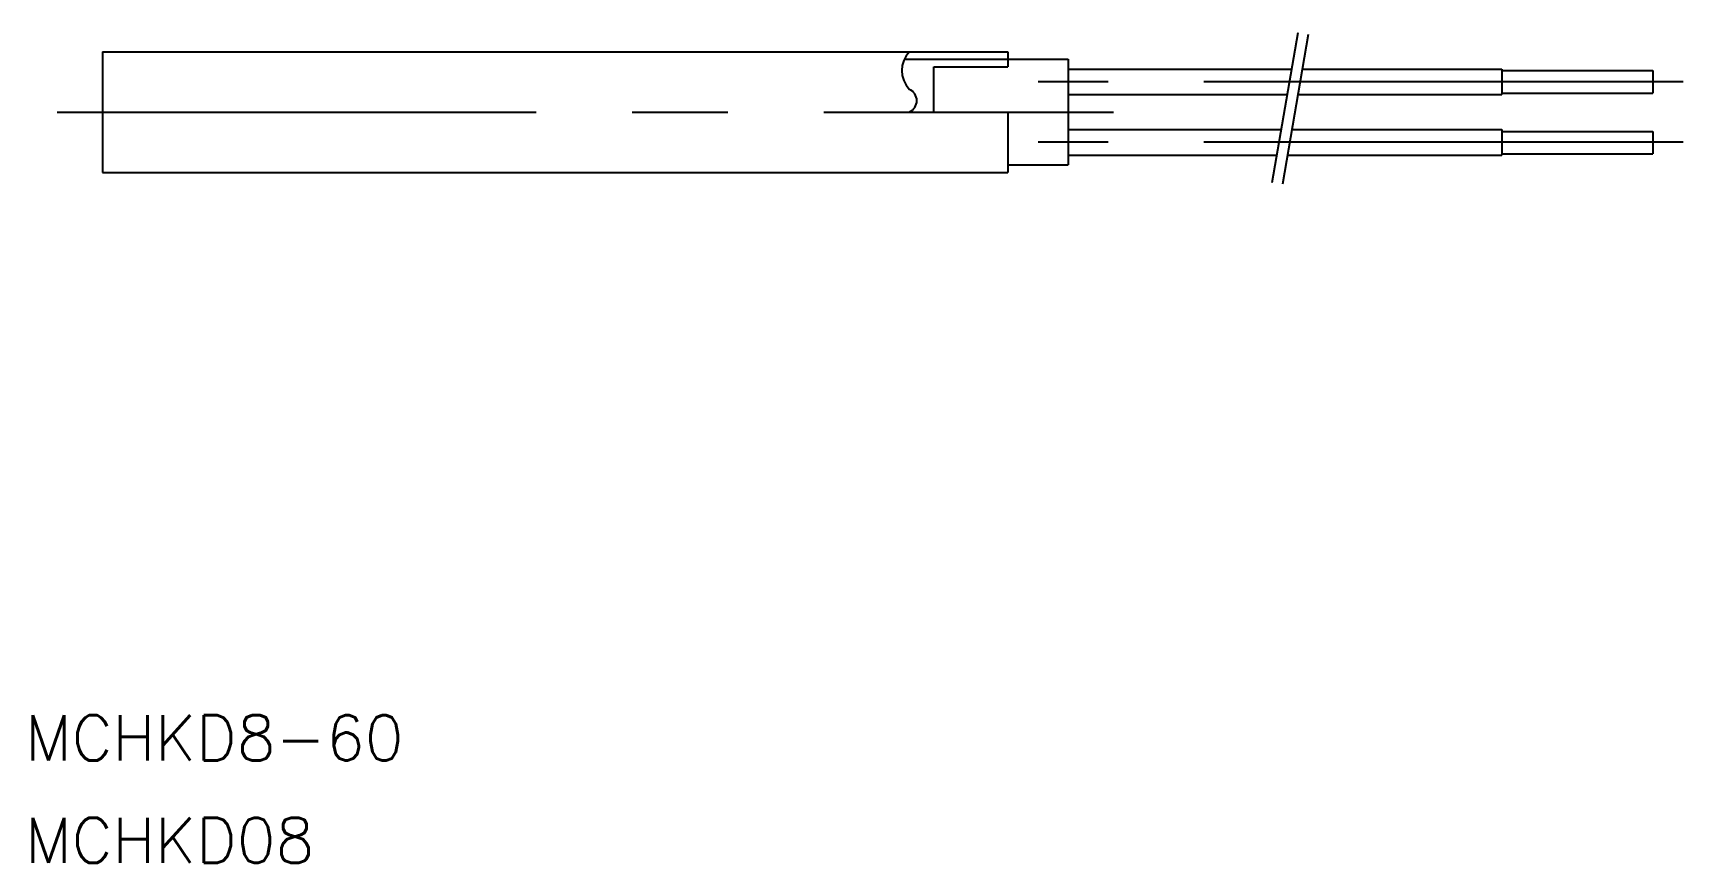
# Model space of a CAD drawing. Extents: x -5 to 105, y -50 to 5.
import ezdxf

# ---------------------------------------------------------------- set-up
doc = ezdxf.new("R2010")
doc.units = 0
doc.linetypes.add('CENTER', pattern=[50.8, 31.75, -6.35, 6.35, -6.35])
doc.layers.get('0').update_dxf_attribs({"linetype": 'CONTINUOUS'})
doc.layers.add('CENTER', color=1, linetype='CENTER')
doc.styles.get("Standard").update_dxf_attribs({"font": 'txt.shx', "height": 3, "bigfont": 'bigfont.shx'})

# ---------------------------------------------------------------- blocks, each defined once
blk = doc.blocks.new('*U14')
at = {"color": 7, "linetype": 'CONTINUOUS'}
blk.add_text('MCHKD08', height=3, dxfattribs=at).set_placement((-5.11, -49.77))
blk = doc.blocks.new('*U15')
at = {"color": 7, "linetype": 'CONTINUOUS'}
blk.add_text('MCHKD8-60', height=3, dxfattribs=at).set_placement((-5.11, -42.98))

msp = doc.modelspace()

# ---------------------------------------------------------------- linework, layer by layer
at = {"color": 3, "linetype": 'CONTINUOUS'}
for p, q in [((79.2, 5.24), (77.49, -4.69)), ((79.89, 5.14), (78.18, -4.79))]:
    msp.add_line(p, q, dxfattribs=at)
at = {"color": 7, "linetype": 'CONTINUOUS'}
for p, q in [((0, 4), (60, 4)), ((0, 4), (0, -4)), ((53.13, 3.5), (64, 3.5)), ((60, 4), (60, 3)), ((64, 3.5), (64, -3.5)), ((55.09, 0), (55.09, 3)), ((55.09, 3), (60, 3)), ((64, 2.84), (78.79, 2.84)), ((79.5, 2.84), (92.73, 2.84)), ((92.73, 2.84), (92.73, 1.16)), ((92.73, 2.75), (102.73, 2.75)), ((102.73, 2.75), (102.73, 1.25)), ((64, 1.16), (78.5, 1.16)), ((79.21, 1.16), (92.73, 1.16)), ((92.73, 1.25), (102.73, 1.25)), ((60, 0), (60, -4)), ((64, -1.15), (78.1, -1.15)), ((78.81, -1.15), (92.73, -1.15)), ((92.73, -1.15), (92.73, -2.85)), ((92.73, -1.28), (102.73, -1.28)), ((102.73, -1.28), (102.73, -2.77)), ((64, -2.85), (77.81, -2.85)), ((78.52, -2.85), (92.73, -2.85)), ((92.73, -2.77), (102.73, -2.77)), ((0, -4), (60, -4)), ((60, -3.5), (64, -3.5))]:
    msp.add_line(p, q, dxfattribs=at)
at = {"color": 3, "linetype": 'CONTINUOUS'}
for centre, radius, start, end in [((54.78, 2.75), 1.81, 136.3972, 223.6028), ((53.15, 0.75), 0.812, 292.6199, 67.3801)]:
    msp.add_arc(centre, radius, start, end, dxfattribs=at)
at = {"layer": 'CENTER', "color": 1, "linetype": 'CENTER'}
for p, q in [((104.73, 2), (62, 2)), ((-3, 0), (67, 0)), ((104.73, -2), (62, -2))]:
    msp.add_line(p, q, dxfattribs=at)

# ---------------------------------------------------------------- block references
at = {"color": 7, "linetype": 'CONTINUOUS'}
for name in ['*U15', '*U14']:
    msp.add_blockref(name, (0, 0), dxfattribs=at)

doc.saveas('drawing.dxf')
